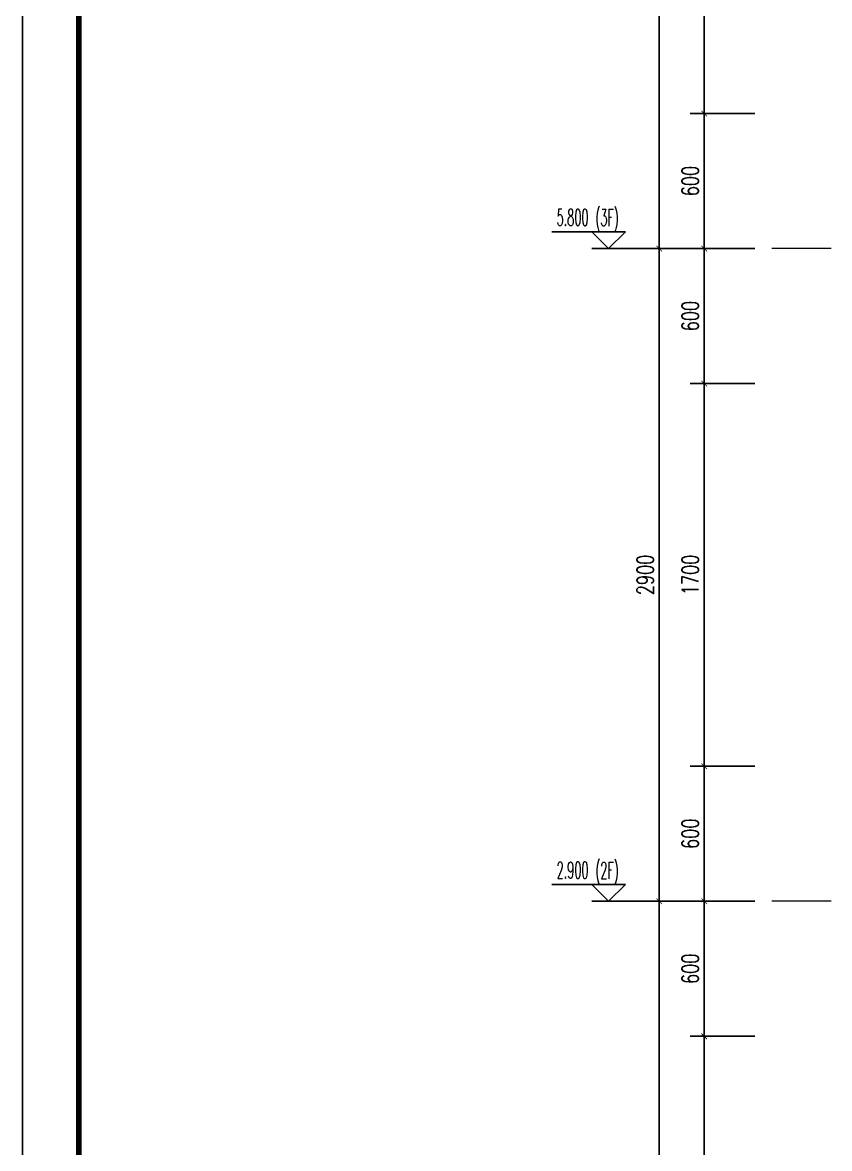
# Model space of a CAD drawing. Extents: x -812054 to 22247, y -644080 to 1003627.
# Drawn here: x -137315 to -133728, y -227866 to -222863 of the extents above; entities that cross this region are included whole.
import ezdxf

# ---------------------------------------------------------------- set-up
doc = ezdxf.new("R2010")
doc.units = 0
doc.header["$LTSCALE"] = 1000
doc.linetypes.add('DOTE', pattern=[2.42, 2, -0.2, 0.02, -0.2])
doc.layers.get('0').update_dxf_attribs({"linetype": 'CONTINUOUS'})
doc.layers.get('DEFPOINTS').update_dxf_attribs({"linetype": 'CONTINUOUS'})
for name, color, linetype in [('DIM_ELEV', 3, 'CONTINUOUS'), ('PUB_DIM', 3, 'CONTINUOUS'), ('PUB_TEXT', 2, 'CONTINUOUS')]:
    doc.layers.add(name, color=color, linetype=linetype)
doc.layers.add('DOTE', color=19, linetype='DOTE', lineweight=9)
doc.layers.add('图框', color=9, linetype='CONTINUOUS', lineweight=18)
doc.layers.add('yichutu', color=7, linetype='CONTINUOUS', true_color=0xffffff)
doc.styles.add('_TCH_DIM', font='SIMPLEX.shx', dxfattribs={"width": 0.7, "bigfont": 'GBCBIG.shx'})
doc.styles.add('_TCH_DIM_T3', font='SIMPLEX', dxfattribs={"width": 0.705882, "bigfont": 'GBCBIG'})
doc.dimstyles.new('_TCH_ARCH&&25', dxfattribs={"dimtxt": 74.375, "dimasz": 25, "dimexe": 62.5, "dimexo": 75, "dimgap": 25, "dimtad": 1, "dimdec": 0, "dimzin": 0, "dimdsep": 46, "dimtxsty": '_TCH_DIM_T3', "dimblk": 'ARCHTICK', "dimcen": 0.09, "dimclrt": 7, "dimazin": 0, "dimtfac": 1, "dimtdec": 0, "dimtix": 1, "dimtmove": 2, "dimatfit": 3, "dimldrblk": 'ARCHTICK', "dimfxl": 1, "dimtolj": 1, "dimtzin": 0, "dimarcsym": 0})

# ---------------------------------------------------------------- blocks, each defined once
blk = doc.blocks.new('GFDDDDRG')
at = {"layer": '图框'}
blk.add_lwpolyline([(923310, -107437), (923310, -159999), (893610, -159999), (893610, -107437)], close=True, dxfattribs=at)
blk.add_lwpolyline([(923310, -107437), (923310, -159999), (893610, -159999), (893610, -107437)], close=True, dxfattribs=at)
at = {"layer": '图框', "const_width": 50}
blk.add_lwpolyline([(894110, -159499), (922810, -159499), (922810, -108687), (894110, -108687)], close=True, dxfattribs=at)
blk = doc.blocks.new('yct-1051-594-26275-14850-25-1002.0')
at = {"layer": 'yichutu', "color": 7, "true_color": 0xffffff}
blk.add_lwpolyline([(0, 0), (0, 14850), (26275, 14850), (26275, 0)], close=True, dxfattribs=at)
blk = doc.blocks.new('_ArchTick')
at = {"color": 0, "linetype": 'ByBlock', "const_width": 0.15}
blk.add_lwpolyline([(-0.5, -0.5), (0.5, 0.5)], dxfattribs=at)
blk = doc.blocks.new('*D2705')
at = {"layer": 'DEFPOINTS', "color": 0, "transparency": 16777216}
for p in [(-134284.9, -227367.9), (-133984.9, -227367.9), (-133984.9, -229067.9)]:
    blk.add_point(p, dxfattribs=at)
at = {"layer": 'PUB_DIM', "color": 0, "lineweight": -2, "transparency": 16777216}
for p, q in [((-134059.9, -227367.9), (-134347.4, -227367.9)), ((-134284.9, -229067.9), (-134284.9, -227367.9)), ((-134059.9, -229067.9), (-134347.4, -229067.9))]:
    blk.add_line(p, q, dxfattribs=at)
at = {"layer": 'PUB_DIM', "color": 0, "lineweight": -2, "transparency": 16777216, "xscale": 25, "yscale": 25, "zscale": 25}
for p, rotation in [((-134284.9, -227367.9), 90), ((-134284.9, -229067.9), 270)]:
    blk.add_blockref('_ArchTick', p, dxfattribs=dict(at, rotation=rotation))
at = {"layer": 'PUB_DIM', "color": 7, "transparency": 16777216, "insert": (-134347.1, -228217.9), "char_height": 74.38, "attachment_point": 5, "rotation": 90, "style": '_TCH_DIM_T3'}
blk.add_mtext('\\A1;1700', dxfattribs=at)
blk = doc.blocks.new('*D2707')
at = {"layer": 'DEFPOINTS', "color": 0, "transparency": 16777216}
for p in [(-134484.9, -226767.9), (-133984.9, -226767.9), (-133984.9, -229667.9)]:
    blk.add_point(p, dxfattribs=at)
at = {"layer": 'PUB_DIM', "color": 0, "lineweight": -2, "transparency": 16777216}
for p, q in [((-134059.9, -226767.9), (-134547.4, -226767.9)), ((-134484.9, -229667.9), (-134484.9, -226767.9)), ((-134059.9, -229667.9), (-134547.4, -229667.9))]:
    blk.add_line(p, q, dxfattribs=at)
at = {"layer": 'PUB_DIM', "color": 0, "lineweight": -2, "transparency": 16777216, "xscale": 25, "yscale": 25, "zscale": 25}
for p, rotation in [((-134484.9, -226767.9), 90), ((-134484.9, -229667.9), 270)]:
    blk.add_blockref('_ArchTick', p, dxfattribs=dict(at, rotation=rotation))
at = {"layer": 'PUB_DIM', "color": 7, "transparency": 16777216, "insert": (-134547.1, -228217.9), "char_height": 74.38, "attachment_point": 5, "rotation": 90, "style": '_TCH_DIM_T3'}
blk.add_mtext('\\A1;2900', dxfattribs=at)
blk = doc.blocks.new('*D2916')
at = {"layer": 'DEFPOINTS', "color": 0, "transparency": 16777216}
for p in [(-134284.9, -226767.9), (-133984.9, -226767.9), (-133984.9, -227367.9)]:
    blk.add_point(p, dxfattribs=at)
at = {"layer": 'PUB_DIM', "color": 0, "lineweight": -2, "transparency": 16777216}
for p, q in [((-134059.9, -226767.9), (-134347.4, -226767.9)), ((-134284.9, -227367.9), (-134284.9, -226767.9)), ((-134059.9, -227367.9), (-134347.4, -227367.9))]:
    blk.add_line(p, q, dxfattribs=at)
at = {"layer": 'PUB_DIM', "color": 0, "lineweight": -2, "transparency": 16777216, "xscale": 25, "yscale": 25, "zscale": 25}
for p, rotation in [((-134284.9, -226767.9), 90), ((-134284.9, -227367.9), 270)]:
    blk.add_blockref('_ArchTick', p, dxfattribs=dict(at, rotation=rotation))
at = {"layer": 'PUB_DIM', "color": 7, "transparency": 16777216, "insert": (-134347.1, -227067.9), "char_height": 74.38, "attachment_point": 5, "rotation": 90, "style": '_TCH_DIM_T3'}
blk.add_mtext('\\A1;600', dxfattribs=at)
blk = doc.blocks.new('*D2917')
at = {"layer": 'DEFPOINTS', "color": 0, "transparency": 16777216}
for p in [(-134284.9, -226167.9), (-133984.9, -226167.9), (-133984.9, -226767.9)]:
    blk.add_point(p, dxfattribs=at)
at = {"layer": 'PUB_DIM', "color": 0, "lineweight": -2, "transparency": 16777216}
for p, q in [((-134059.9, -226167.9), (-134347.4, -226167.9)), ((-134284.9, -226767.9), (-134284.9, -226167.9)), ((-134059.9, -226767.9), (-134347.4, -226767.9))]:
    blk.add_line(p, q, dxfattribs=at)
at = {"layer": 'PUB_DIM', "color": 0, "lineweight": -2, "transparency": 16777216, "xscale": 25, "yscale": 25, "zscale": 25}
for p, rotation in [((-134284.9, -226167.9), 90), ((-134284.9, -226767.9), 270)]:
    blk.add_blockref('_ArchTick', p, dxfattribs=dict(at, rotation=rotation))
at = {"layer": 'PUB_DIM', "color": 7, "transparency": 16777216, "insert": (-134347.1, -226467.9), "char_height": 74.38, "attachment_point": 5, "rotation": 90, "style": '_TCH_DIM_T3'}
blk.add_mtext('\\A1;600', dxfattribs=at)
blk = doc.blocks.new('*D2918')
at = {"layer": 'DEFPOINTS', "color": 0, "transparency": 16777216}
for p in [(-134284.9, -224467.9), (-133984.9, -224467.9), (-133984.9, -226167.9)]:
    blk.add_point(p, dxfattribs=at)
at = {"layer": 'PUB_DIM', "color": 0, "lineweight": -2, "transparency": 16777216}
for p, q in [((-134059.9, -224467.9), (-134347.4, -224467.9)), ((-134284.9, -226167.9), (-134284.9, -224467.9)), ((-134059.9, -226167.9), (-134347.4, -226167.9))]:
    blk.add_line(p, q, dxfattribs=at)
at = {"layer": 'PUB_DIM', "color": 0, "lineweight": -2, "transparency": 16777216, "xscale": 25, "yscale": 25, "zscale": 25}
for p, rotation in [((-134284.9, -224467.9), 90), ((-134284.9, -226167.9), 270)]:
    blk.add_blockref('_ArchTick', p, dxfattribs=dict(at, rotation=rotation))
at = {"layer": 'PUB_DIM', "color": 7, "transparency": 16777216, "insert": (-134347.1, -225317.9), "char_height": 74.38, "attachment_point": 5, "rotation": 90, "style": '_TCH_DIM_T3'}
blk.add_mtext('\\A1;1700', dxfattribs=at)
blk = doc.blocks.new('*D2919')
at = {"layer": 'DEFPOINTS', "color": 0, "transparency": 16777216}
for p in [(-134284.9, -223867.9), (-133984.9, -223867.9), (-133984.9, -224467.9)]:
    blk.add_point(p, dxfattribs=at)
at = {"layer": 'PUB_DIM', "color": 0, "lineweight": -2, "transparency": 16777216}
for p, q in [((-134059.9, -223867.9), (-134347.4, -223867.9)), ((-134284.9, -224467.9), (-134284.9, -223867.9)), ((-134059.9, -224467.9), (-134347.4, -224467.9))]:
    blk.add_line(p, q, dxfattribs=at)
at = {"layer": 'PUB_DIM', "color": 0, "lineweight": -2, "transparency": 16777216, "xscale": 25, "yscale": 25, "zscale": 25}
for p, rotation in [((-134284.9, -223867.9), 90), ((-134284.9, -224467.9), 270)]:
    blk.add_blockref('_ArchTick', p, dxfattribs=dict(at, rotation=rotation))
at = {"layer": 'PUB_DIM', "color": 7, "transparency": 16777216, "insert": (-134347.1, -224167.9), "char_height": 74.38, "attachment_point": 5, "rotation": 90, "style": '_TCH_DIM_T3'}
blk.add_mtext('\\A1;600', dxfattribs=at)
blk = doc.blocks.new('*D2920')
at = {"layer": 'DEFPOINTS', "color": 0, "transparency": 16777216}
for p in [(-134284.9, -223267.9), (-133984.9, -223267.9), (-133984.9, -223867.9)]:
    blk.add_point(p, dxfattribs=at)
at = {"layer": 'PUB_DIM', "color": 0, "lineweight": -2, "transparency": 16777216}
for p, q in [((-134059.9, -223267.9), (-134347.4, -223267.9)), ((-134284.9, -223867.9), (-134284.9, -223267.9)), ((-134059.9, -223867.9), (-134347.4, -223867.9))]:
    blk.add_line(p, q, dxfattribs=at)
at = {"layer": 'PUB_DIM', "color": 0, "lineweight": -2, "transparency": 16777216, "xscale": 25, "yscale": 25, "zscale": 25}
for p, rotation in [((-134284.9, -223267.9), 90), ((-134284.9, -223867.9), 270)]:
    blk.add_blockref('_ArchTick', p, dxfattribs=dict(at, rotation=rotation))
at = {"layer": 'PUB_DIM', "color": 7, "transparency": 16777216, "insert": (-134347.1, -223567.9), "char_height": 74.38, "attachment_point": 5, "rotation": 90, "style": '_TCH_DIM_T3'}
blk.add_mtext('\\A1;600', dxfattribs=at)
blk = doc.blocks.new('*D2921')
at = {"layer": 'DEFPOINTS', "color": 0, "transparency": 16777216}
for p in [(-134284.9, -221567.9), (-133984.9, -221567.9), (-133984.9, -223267.9)]:
    blk.add_point(p, dxfattribs=at)
at = {"layer": 'PUB_DIM', "color": 0, "lineweight": -2, "transparency": 16777216}
for p, q in [((-134059.9, -221567.9), (-134347.4, -221567.9)), ((-134284.9, -223267.9), (-134284.9, -221567.9)), ((-134059.9, -223267.9), (-134347.4, -223267.9))]:
    blk.add_line(p, q, dxfattribs=at)
at = {"layer": 'PUB_DIM', "color": 0, "lineweight": -2, "transparency": 16777216, "xscale": 25, "yscale": 25, "zscale": 25}
for p, rotation in [((-134284.9, -221567.9), 90), ((-134284.9, -223267.9), 270)]:
    blk.add_blockref('_ArchTick', p, dxfattribs=dict(at, rotation=rotation))
at = {"layer": 'PUB_DIM', "color": 7, "transparency": 16777216, "insert": (-134347.1, -222417.9), "char_height": 74.38, "attachment_point": 5, "rotation": 90, "style": '_TCH_DIM_T3'}
blk.add_mtext('\\A1;1700', dxfattribs=at)
blk = doc.blocks.new('*D2933')
at = {"layer": 'DEFPOINTS', "color": 0, "transparency": 16777216}
for p in [(-134484.9, -223867.9), (-133984.9, -223867.9), (-133984.9, -226767.9)]:
    blk.add_point(p, dxfattribs=at)
at = {"layer": 'PUB_DIM', "color": 0, "lineweight": -2, "transparency": 16777216}
for p, q in [((-134059.9, -223867.9), (-134547.4, -223867.9)), ((-134484.9, -226767.9), (-134484.9, -223867.9)), ((-134059.9, -226767.9), (-134547.4, -226767.9))]:
    blk.add_line(p, q, dxfattribs=at)
at = {"layer": 'PUB_DIM', "color": 0, "lineweight": -2, "transparency": 16777216, "xscale": 25, "yscale": 25, "zscale": 25}
for p, rotation in [((-134484.9, -223867.9), 90), ((-134484.9, -226767.9), 270)]:
    blk.add_blockref('_ArchTick', p, dxfattribs=dict(at, rotation=rotation))
at = {"layer": 'PUB_DIM', "color": 7, "transparency": 16777216, "insert": (-134547.1, -225317.9), "char_height": 74.38, "attachment_point": 5, "rotation": 90, "style": '_TCH_DIM_T3'}
blk.add_mtext('\\A1;2900', dxfattribs=at)
blk = doc.blocks.new('*D2934')
at = {"layer": 'DEFPOINTS', "color": 0, "transparency": 16777216}
for p in [(-134484.9, -220967.9), (-133984.9, -220967.9), (-133984.9, -223867.9)]:
    blk.add_point(p, dxfattribs=at)
at = {"layer": 'PUB_DIM', "color": 0, "lineweight": -2, "transparency": 16777216}
for p, q in [((-134059.9, -220967.9), (-134547.4, -220967.9)), ((-134484.9, -223867.9), (-134484.9, -220967.9)), ((-134059.9, -223867.9), (-134547.4, -223867.9))]:
    blk.add_line(p, q, dxfattribs=at)
at = {"layer": 'PUB_DIM', "color": 0, "lineweight": -2, "transparency": 16777216, "xscale": 25, "yscale": 25, "zscale": 25}
for p, rotation in [((-134484.9, -220967.9), 90), ((-134484.9, -223867.9), 270)]:
    blk.add_blockref('_ArchTick', p, dxfattribs=dict(at, rotation=rotation))
at = {"layer": 'PUB_DIM', "color": 7, "transparency": 16777216, "insert": (-134547.1, -222417.9), "char_height": 74.38, "attachment_point": 5, "rotation": 90, "style": '_TCH_DIM_T3'}
blk.add_mtext('\\A1;2900', dxfattribs=at)
blk = doc.blocks.new('20210902.15310664')
at = {"layer": 'DOTE', "color": 1, "linetype": 'DOTE', "ltscale": 0.2}
for p, q in [((81211.7, -126345.9), (78043, -126345.9)), ((81211.7, -129245.9), (78043, -129245.9))]:
    blk.add_line(p, q, dxfattribs=at)

msp = doc.modelspace()

# ---------------------------------------------------------------- linework, layer by layer
at = {"layer": 'DIM_ELEV', "color": 1}
for p, q in [((-134634.93, -223792.9), (-134962.93, -223792.9)), ((-134709.93, -223867.9), (-134784.93, -223792.9)), ((-134709.93, -223867.9), (-134634.93, -223792.9)), ((-134284.93, -223867.9), (-134784.93, -223867.9))]:
    msp.add_line(p, q, dxfattribs=at)
at = {"layer": 'DIM_ELEV'}
for p, q in [((-134634.93, -226692.9), (-134962.93, -226692.9)), ((-134709.93, -226767.9), (-134784.93, -226692.9)), ((-134709.93, -226767.9), (-134634.93, -226692.9)), ((-134284.93, -226767.9), (-134784.93, -226767.9))]:
    msp.add_line(p, q, dxfattribs=at)

# ---------------------------------------------------------------- block references
at = {"xscale": 0.5, "yscale": 0.5, "zscale": 0.5}
msp.add_blockref('GFDDDDRG', (-584119.72, -154941.4), dxfattribs=at)
at = {"layer": 'DOTE'}
msp.add_blockref('20210902.15310664', (-212027.92, -97522.01), dxfattribs=at)
at = {"layer": 'yichutu', "rotation": 270}
msp.add_blockref('yct-1051-594-26275-14850-25-1002.0', (-137314.83, -208659.88), dxfattribs=at)

# ---------------------------------------------------------------- texts
at = {"layer": 'PUB_TEXT', "color": 1, "style": '_TCH_DIM', "width": 0.494118}
for s, p in [('5.800', (-134941.03, -223766.65)), ('(3F)', (-134768.88, -223767.88))]:
    msp.add_text(s, height=74.375, dxfattribs=at).set_placement(p)
at = {"layer": 'PUB_TEXT', "style": '_TCH_DIM', "width": 0.494118}
for s, p in [('2.900', (-134941.03, -226666.65)), ('(2F)', (-134768.88, -226667.88))]:
    msp.add_text(s, height=74.375, dxfattribs=at).set_placement(p)

# ---------------------------------------------------------------- dimensions: what is measured, and where the dimension line sits
at = {"layer": 'PUB_DIM'}
for p1, p2, distance, picture, middle in [((-133984.93, -223867.9), (-133984.93, -220967.9), 500, '*D2934', (-134547.12, -222417.9)), ((-133984.93, -223267.9), (-133984.93, -221567.9), 300, '*D2921', (-134347.12, -222417.9)), ((-133984.93, -223867.9), (-133984.93, -223267.9), 300, '*D2920', (-134347.12, -223567.9)), ((-133984.93, -226767.9), (-133984.93, -223867.9), 500, '*D2933', (-134547.12, -225317.9)), ((-133984.93, -224467.9), (-133984.93, -223867.9), 300, '*D2919', (-134347.12, -224167.9)), ((-133984.93, -226167.9), (-133984.93, -224467.9), 300, '*D2918', (-134347.12, -225317.9)), ((-133984.93, -226767.9), (-133984.93, -226167.9), 300, '*D2917', (-134347.12, -226467.9)), ((-133984.93, -229667.9), (-133984.93, -226767.9), 500, '*D2707', (-134547.12, -228217.9)), ((-133984.93, -227367.9), (-133984.93, -226767.9), 300, '*D2916', (-134347.12, -227067.9)), ((-133984.93, -229067.9), (-133984.93, -227367.9), 300, '*D2705', (-134347.12, -228217.9))]:
    dim = msp.add_aligned_dim(p1=p1, p2=p2, distance=distance, dimstyle='_TCH_ARCH&&25', dxfattribs=at)
    dim.commit()
    dim.dimension.update_dxf_attribs({"geometry": picture, "text_midpoint": middle})

doc.saveas('drawing.dxf')
